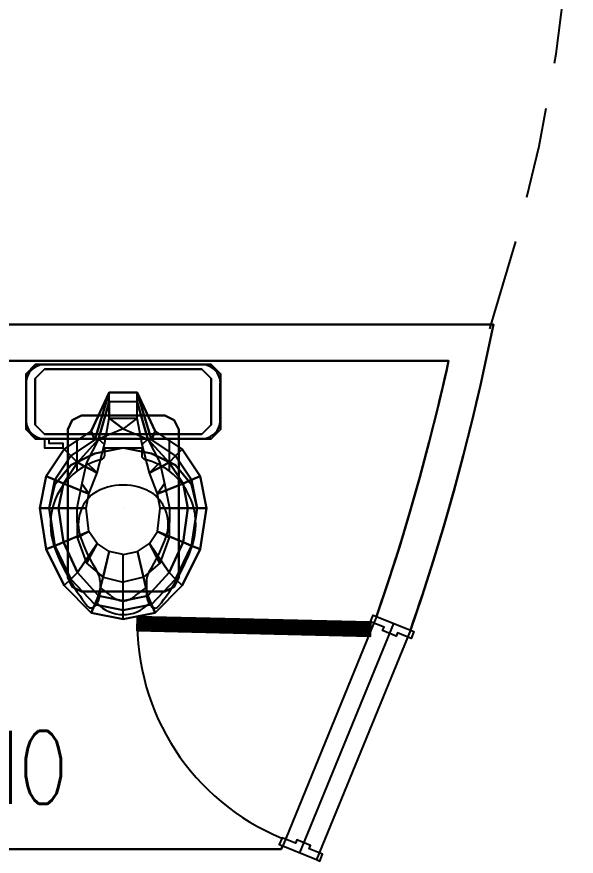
# Model space of a CAD drawing. Extents: x 1.9 to 17.8, y -1.2 to 9.2.
# Drawn here: x 11.441 to 12.977, y 3.581 to 5.883 of the extents above; entities that cross this region are included whole.
import ezdxf

# ---------------------------------------------------------------- set-up
doc = ezdxf.new("R2010")
doc.units = 0
doc.header["$MEASUREMENT"] = 0
doc.linetypes.add('HIDDEN', pattern=[0.375, 0.25, -0.125])
doc.layers.get('0').update_dxf_attribs({"linetype": 'CONTINUOUS'})
for name, color, linetype in [('10-CARP-HOJA-PUER', 4, 'CONTINUOUS'), ('10-CARP-HOJA-PUER-3D', 45, 'CONTINUOUS'), ('10-CARP-INSE-BLOQ', 1, 'CONTINUOUS'), ('10-CARP-MANO-ABRI', 30, 'CONTINUOUS'), ('10-CARP-MARC', 3, 'CONTINUOUS'), ('10-CARP-MARC-3D', 27, 'CONTINUOUS'), ('10-CARP-SLIA', 15, 'CONTINUOUS'), ('10-M-A-100', 6, 'CONTINUOUS'), ('10-M-A-100-3D', 33, 'CONTINUOUS'), ('10-SANITARIOS', 251, 'CONTINUOUS'), ('10-SANITARIOS-3D', 251, 'CONTINUOUS')]:
    doc.layers.add(name, color=color, linetype=linetype)
doc.styles.add('COTAS', font='ROMANS.shx', dxfattribs={"width": 0.7})

# ---------------------------------------------------------------- blocks, each defined once
blk = doc.blocks.new('SAPLS020')
at = {"linetype": 'ByBlock'}
for p, q in [((-0.2032, -0.1266), (-0.2032, 0.127)), ((-0.6332, 0.0337), (-0.6112, 0.0635)), ((-0.5952, 0.0635), (-0.6271, 0.0635)), ((-0.248, 0.0508), (-0.2286, 0.0508)), ((-0.2286, 0.0508), (-0.2286, -0.0508)), ((-0.6332, -0.0337), (-0.6112, -0.0635)), ((-0.5952, -0.0635), (-0.6281, -0.0635)), ((-0.2286, -0.0508), (-0.248, -0.0508))]:
    blk.add_line(p, q, dxfattribs=at)
blk.add_lwpolyline([(-0.0508, -0.2667, 0.414214), (0, -0.2159), (0, 0.2159, 0.414214), (-0.0508, 0.2667), (-0.1524, 0.2667, 0.414214), (-0.2032, 0.2159), (-0.2032, 0.127), (-0.2921, 0.127, 0.320465), (-0.4953, 0.1905, 0.084082), (-0.6624, 0.0977, 0.442604), (-0.6636, 0.0789, 0.057779), (-0.6545, 0.0715, 0.435895), (-0.6549, -0.0712, 0.057779), (-0.664, -0.0786, 0.442604), (-0.6628, -0.0973, 0.084082), (-0.4957, -0.1901, 0.320465), (-0.2925, -0.1266), (-0.2032, -0.1266), (-0.2032, -0.2155, 0.414214), (-0.1524, -0.2663), (-0.0512, -0.2663)], format="xyb", close=True, dxfattribs=at)
at = {"color": 30, "linetype": 'ByBlock'}
blk.add_lwpolyline([(-0.2032, 0.2159), (-0.2286, 0.2159), (-0.2286, 0.1651), (-0.2159, 0.1651), (-0.2159, 0.2032), (-0.2032, 0.2032)], dxfattribs=at)
at = {"linetype": 'ByBlock'}
for centre, radius, start, end in [((-0.3048, -0.3493), 0.4962, 109.44, 122.0625), ((-0.4382, 0.0165), 0.1069, 37.1083, 108.1837), ((-0.4382, 0.0165), 0.1831, 13.8834, 37.1083), ((-0.6271, 0.1143), 0.0508, 237.3897, 270), ((-0.5952, 0.1143), 0.0508, 270, 302.0625), ((-0.4856, 0), 0.1554, 327.7973, 32.2027), ((-0.248, 0.0635), 0.0127, 193.8834, 270), ((-0.6011, 0), 0.0466, 133.6028, 226.3972), ((-0.6281, -0.1143), 0.0508, 90, 121.856), ((-0.5952, -0.1143), 0.0508, 57.9375, 90), ((-0.4382, -0.0165), 0.1831, 322.8917, 346.1166), ((-0.248, -0.0635), 0.0127, 90, 166.1166), ((-0.3048, 0.3493), 0.4962, 237.9375, 250.56), ((-0.4382, -0.0165), 0.1069, 251.8163, 322.8917)]:
    blk.add_arc(centre, radius, start, end, dxfattribs=at)
blk = doc.blocks.new('*U13')
at = {"layer": '10-CARP-HOJA-PUER'}
blk.add_lwpolyline([(-0.0168, -0.0147), (-0.0178, -0.0547), (-0.6576, -0.04), (-0.6567, 0), (-0.0168, -0.0147)], dxfattribs=at)
at = {"layer": '10-CARP-MANO-ABRI'}
blk.add_arc((-0.0192, -0.0176), 0.6377, 178.4204, 247.8195, dxfattribs=at)
at = {"layer": '10-CARP-MARC'}
for points in [[(0.0927, -0.038), (0.1019, -0.0418), (0.0943, -0.0603), (0.0573, -0.0451), (0.0535, -0.0544), (0.0164, -0.0391), (0.0202, -0.0299), (-0.0168, -0.0147), (-0.0093, 0.0038), (0, 0)], [(-0.1651, -0.6672), (-0.1559, -0.671), (-0.1483, -0.6525), (-0.1853, -0.6373), (-0.1815, -0.6281), (-0.2187, -0.6129), (-0.2225, -0.6221), (-0.2595, -0.6069), (-0.2671, -0.6254), (-0.2578, -0.6292)]]:
    blk.add_lwpolyline(points, dxfattribs=at)
at = {"layer": '10-CARP-SLIA'}
for p, q in [((0, 0), (-0.2578, -0.6292)), ((0.0927, -0.038), (-0.1651, -0.6672))]:
    blk.add_line(p, q, dxfattribs=at)
at = {"layer": '10-M-A-100'}
for points in [[(0, 0), (0.0927, -0.038), (0.0946, -0.0333)], [(-0.2578, -0.6292), (-0.1651, -0.6672)]]:
    blk.add_lwpolyline(points, dxfattribs=at)
blk = doc.blocks.new('SA3DS020')
at = {"linetype": 'ByBlock'}
for points in [[(-0.1778, 0.2667, 0.7112), (-0.1778, 0.2667, 0.6731), (-0.2032, 0.2413, 0.6731), (-0.2032, 0.2413, 0.7112)], [(-0.0254, 0.2667, 0.6731), (-0.0254, 0.2667, 0.7112), (-0.1778, 0.2667, 0.7112), (-0.1778, 0.2667, 0.6731)], [(0, 0.2413, 0.7112), (-0.0254, 0.2667, 0.7112), (-0.0254, 0.2667, 0.6731), (0, 0.2413, 0.6731)], [(-0.2032, 0.2413, 0.6731), (-0.2032, 0.2413, 0.7112), (-0.2032, -0.2413, 0.7112), (-0.2032, -0.2413, 0.6731)], [(-0.1651, 0.2413, 0.6731), (-0.1905, 0.2159, 0.6731), (-0.1905, 0.2159, 0.3429), (-0.1651, 0.2413, 0.3429)], [(-0.1651, 0.2413, 0.3429), (-0.0381, 0.2413, 0.3429), (-0.0381, 0.2413, 0.6731), (-0.1651, 0.2413, 0.6731)], [(-0.0127, 0.2159, 0.6731), (-0.0381, 0.2413, 0.6731), (-0.0381, 0.2413, 0.3429), (-0.0127, 0.2159, 0.3429)], [(0, 0.2413, 0.6731), (0, 0.2413, 0.7112), (0, -0.2413, 0.7112), (0, -0.2413, 0.6731)], [(-0.6061, 0.1616, 0.3429), (-0.6061, 0.1616, 0.2921), (-0.5066, 0.2112, 0.2921), (-0.5066, 0.2112, 0.3429)], [(-0.6061, 0.1616, 0.2921), (-0.5882, 0.1437, 0.2921), (-0.4969, 0.1877, 0.2921), (-0.5066, 0.2112, 0.2921)], [(-0.5066, 0.2112, 0.3429), (-0.5066, 0.2112, 0.2921), (-0.3937, 0.2286, 0.2921), (-0.3937, 0.2286, 0.3429)], [(-0.5066, 0.2112, 0.2921), (-0.4969, 0.1877, 0.2921), (-0.3937, 0.2032, 0.2921), (-0.3937, 0.2286, 0.2921)], [(-0.3937, 0.2286, 0.3429), (-0.3937, 0.2286, 0.2921), (-0.3062, 0.2112, 0.2921), (-0.3062, 0.2112, 0.3429)], [(-0.3937, 0.2286, 0.2921), (-0.3937, 0.2032, 0.2921), (-0.3159, 0.1877, 0.2921), (-0.3062, 0.2112, 0.2921)], [(-0.3062, 0.2112, 0.2921), (-0.3159, 0.1877, 0.2921), (-0.25, 0.1437, 0.2921), (-0.2321, 0.1616, 0.2921)], [(-0.3062, 0.2112, 0.3429), (-0.3062, 0.2112, 0.2921), (-0.2321, 0.1616, 0.2921), (-0.2321, 0.1616, 0.3429)], [(-0.1905, -0.2159, 0.6731), (-0.1905, -0.2159, 0.3429), (-0.1905, 0.2159, 0.3429), (-0.1905, 0.2159, 0.6731)], [(-0.0127, 0.2159, 0.6731), (-0.0127, -0.2159, 0.6731), (-0.0127, -0.2159, 0.3429), (-0.0127, 0.2159, 0.3429)], [(-0.5882, 0.1437, 0.3683), (-0.5882, 0.1437, 0.3429), (-0.4969, 0.1877, 0.3429), (-0.4969, 0.1877, 0.3683)], [(-0.5882, 0.1437, 0.2921), (-0.5882, 0.1437, 0.2413), (-0.4969, 0.1877, 0.2413), (-0.4969, 0.1877, 0.2921)], [(-0.5882, 0.1437, 0.2413), (-0.5702, 0.1257, 0.1905), (-0.4871, 0.1643, 0.1905), (-0.4969, 0.1877, 0.2413)], [(-0.4969, 0.1877, 0.3683), (-0.4969, 0.1877, 0.3429), (-0.3937, 0.2032, 0.3429), (-0.3937, 0.2032, 0.3683)], [(-0.4969, 0.1877, 0.2413), (-0.4871, 0.1643, 0.1905), (-0.3937, 0.1778, 0.1905), (-0.3937, 0.2032, 0.2413)], [(-0.4969, 0.1877, 0.2921), (-0.4969, 0.1877, 0.2413), (-0.3937, 0.2032, 0.2413), (-0.3937, 0.2032, 0.2921)], [(-0.3937, 0.2032, 0.3683), (-0.3937, 0.2032, 0.3429), (-0.3286, 0.1877, 0.3429), (-0.3286, 0.1877, 0.3683)], [(-0.3937, 0.2032, 0.2413), (-0.3937, 0.1778, 0.1905), (-0.3257, 0.1643, 0.1905), (-0.3159, 0.1877, 0.2413)], [(-0.3937, 0.2032, 0.2921), (-0.3937, 0.2032, 0.2413), (-0.3159, 0.1877, 0.2413), (-0.3159, 0.1877, 0.2921)], [(-0.3286, 0.1877, 0.3683), (-0.3286, 0.1877, 0.3429), (-0.2754, 0.1437, 0.3429), (-0.2754, 0.1437, 0.3683)], [(-0.3159, 0.1877, 0.2413), (-0.3257, 0.1643, 0.1905), (-0.268, 0.1257, 0.1905), (-0.25, 0.1437, 0.2413)], [(-0.3159, 0.1877, 0.2921), (-0.3159, 0.1877, 0.2413), (-0.25, 0.1437, 0.2413), (-0.25, 0.1437, 0.2921)], [(-0.6811, 0.0875, 0.3429), (-0.6811, 0.0875, 0.2921), (-0.6061, 0.1616, 0.2921), (-0.6061, 0.1616, 0.3429)], [(-0.6811, 0.0875, 0.2921), (-0.6576, 0.0778, 0.2921), (-0.5882, 0.1437, 0.2921), (-0.6061, 0.1616, 0.2921)], [(-0.5702, 0.1257, 0.1905), (-0.4909, 0.0718, 0.1397), (-0.458, 0.0939, 0.1397), (-0.4871, 0.1643, 0.1905)], [(-0.4871, 0.1643, 0.1905), (-0.458, 0.0939, 0.1397), (-0.3937, 0.1016, 0.1397), (-0.3937, 0.1778, 0.1905)], [(-0.3937, 0.1778, 0.1905), (-0.3937, 0.1016, 0.1397), (-0.3548, 0.0939, 0.1397), (-0.3257, 0.1643, 0.1905)], [(-0.3257, 0.1643, 0.1905), (-0.3548, 0.0939, 0.1397), (-0.2965, 0.0718, 0.1397), (-0.268, 0.1257, 0.1905)], [(-0.2321, 0.1616, 0.2921), (-0.25, 0.1437, 0.2921), (-0.206, 0.0778, 0.2921), (-0.1825, 0.0875, 0.2921)], [(-0.2321, 0.1616, 0.3429), (-0.2321, 0.1616, 0.2921), (-0.1825, 0.0875, 0.2921), (-0.1825, 0.0875, 0.3429)], [(-0.6576, 0.0778, 0.3683), (-0.6576, 0.0778, 0.3429), (-0.5882, 0.1437, 0.3429), (-0.5882, 0.1437, 0.3683)], [(-0.6576, 0.0778, 0.2413), (-0.6342, 0.068, 0.1905), (-0.5702, 0.1257, 0.1905), (-0.5882, 0.1437, 0.2413)], [(-0.6576, 0.0778, 0.2921), (-0.6576, 0.0778, 0.2413), (-0.5882, 0.1437, 0.2413), (-0.5882, 0.1437, 0.2921)], [(-0.2754, 0.1437, 0.3683), (-0.2754, 0.1437, 0.3429), (-0.2441, 0.0778, 0.3429), (-0.2441, 0.0778, 0.3683)], [(-0.25, 0.1437, 0.2413), (-0.268, 0.1257, 0.1905), (-0.204, 0.068, 0.1905), (-0.206, 0.0778, 0.2413)], [(-0.25, 0.1437, 0.2921), (-0.25, 0.1437, 0.2413), (-0.206, 0.0778, 0.2413), (-0.206, 0.0778, 0.2921)], [(-0.6342, 0.068, 0.1905), (-0.513, 0.0389, 0.1397), (-0.4909, 0.0718, 0.1397), (-0.5702, 0.1257, 0.1905)], [(-0.5448, 0.1003, 0.0254), (-0.4909, 0.0718, 0.1397), (-0.458, 0.0939, 0.1397), (-0.4744, 0.1262, 0.0254)], [(-0.4744, 0.1262, 0.0254), (-0.458, 0.0939, 0.1397), (-0.3937, 0.1016, 0.1397), (-0.3937, 0.127, 0.0254)], [(-0.3937, 0.127, 0.0254), (-0.3937, 0.1016, 0.1397), (-0.3548, 0.0939, 0.1397), (-0.3257, 0.1135, 0.0254)], [(-0.268, 0.1257, 0.1905), (-0.2965, 0.0718, 0.1397), (-0.2188, 0.0516, 0.1397), (-0.204, 0.068, 0.1905)], [(-0.5834, 0.0553, 0.0254), (-0.513, 0.0389, 0.1397), (-0.4909, 0.0718, 0.1397), (-0.5448, 0.1003, 0.0254)], [(-0.3257, 0.1135, 0.0254), (-0.3548, 0.0939, 0.1397), (-0.2965, 0.0718, 0.1397), (-0.268, 0.1003, 0.0254)], [(-0.268, 0.1003, 0.0254), (-0.2965, 0.0718, 0.1397), (-0.2188, 0.0516, 0.1397), (-0.204, 0.068, 0.0254)], [(-0.6985, 0, 0.3429), (-0.6985, 0, 0.2921), (-0.6811, 0.0875, 0.2921), (-0.6811, 0.0875, 0.3429)], [(-0.6985, 0, 0.2921), (-0.6731, 0, 0.2921), (-0.6576, 0.0778, 0.2921), (-0.6811, 0.0875, 0.2921)], [(-0.6731, 0, 0.3683), (-0.6731, 0, 0.3429), (-0.6576, 0.0778, 0.3429), (-0.6576, 0.0778, 0.3683)], [(-0.6731, 0, 0.2413), (-0.6477, 0, 0.1905), (-0.6342, 0.068, 0.1905), (-0.6576, 0.0778, 0.2413)], [(-0.6731, 0, 0.2921), (-0.6731, 0, 0.2413), (-0.6576, 0.0778, 0.2413), (-0.6576, 0.0778, 0.2921)], [(-0.2441, 0.0778, 0.3683), (-0.2441, 0.0778, 0.3429), (-0.2286, 0, 0.3429), (-0.2286, 0, 0.3683)], [(-0.1825, 0.0875, 0.2921), (-0.206, 0.0778, 0.2921), (-0.0762, 0.0381, 0.2921)], [(-0.206, 0.0778, 0.2413), (-0.204, 0.068, 0.1905), (-0.1016, 0.0381, 0.1905), (-0.0762, 0.0381, 0.2413)], [(-0.206, 0.0778, 0.2921), (-0.206, 0.0778, 0.2413), (-0.0762, 0.0381, 0.2413), (-0.0762, 0.0381, 0.2921)], [(-0.1825, 0.0875, 0.3429), (-0.1825, 0.0875, 0.2921), (-0.0762, 0.0381, 0.2921), (-0.0762, 0.0381, 0.3429)], [(-0.6477, 0, 0.1905), (-0.5207, 0, 0.1397), (-0.513, 0.0389, 0.1397), (-0.6342, 0.068, 0.1905)], [(-0.5969, 0, 0.0254), (-0.5207, 0, 0.1397), (-0.513, 0.0389, 0.1397), (-0.5834, 0.0553, 0.0254)], [(-0.204, 0.068, 0.0254), (-0.2188, 0.0516, 0.1397), (-0.1471, 0.0381, 0.1397), (-0.1762, 0, 0.0254)], [(-0.204, 0.068, 0.1905), (-0.2188, 0.0516, 0.1397), (-0.1471, 0.0381, 0.1397), (-0.1016, 0.0381, 0.1905)], [(-0.1471, -0.0381, 0.1397), (-0.1762, 0, 0.0254), (-0.1471, 0.0381, 0.1397), (-0.1471, -0.0381, 0.1397)], [(-0.1471, 0.0381, 0.1397), (-0.1471, -0.0381, 0.1397), (-0.1016, -0.0381, 0.1905), (-0.1016, 0.0381, 0.1905)], [(-0.1016, -0.0381, 0.1905), (-0.1016, 0.0381, 0.1905), (-0.0762, 0.0381, 0.2413), (-0.0762, -0.0381, 0.2413)], [(-0.0762, -0.0381, 0.2921), (-0.0762, 0.0381, 0.2921), (-0.0762, 0.0381, 0.3429), (-0.0762, -0.0381, 0.3429)], [(-0.0762, 0.0381, 0.2413), (-0.0762, -0.0381, 0.2413), (-0.0762, -0.0381, 0.2921), (-0.0762, 0.0381, 0.2921)], [(-0.6985, 0, 0.3429), (-0.6985, 0, 0.2921), (-0.6811, -0.0875, 0.2921), (-0.6811, -0.0875, 0.3429)], [(-0.6985, 0, 0.2921), (-0.6731, 0, 0.2921), (-0.6576, -0.0778, 0.2921), (-0.6811, -0.0875, 0.2921)], [(-0.6731, 0, 0.3683), (-0.6731, 0, 0.3429), (-0.6576, -0.0778, 0.3429), (-0.6576, -0.0778, 0.3683)], [(-0.6731, 0, 0.2413), (-0.6477, 0, 0.1905), (-0.6342, -0.068, 0.1905), (-0.6576, -0.0778, 0.2413)], [(-0.6731, 0, 0.2921), (-0.6731, 0, 0.2413), (-0.6576, -0.0778, 0.2413), (-0.6576, -0.0778, 0.2921)], [(-0.6477, 0, 0.1905), (-0.5207, 0, 0.1397), (-0.513, -0.0389, 0.1397), (-0.6342, -0.068, 0.1905)], [(-0.5969, 0, 0.0254), (-0.5207, 0, 0.1397), (-0.513, -0.0389, 0.1397), (-0.5834, -0.0553, 0.0254)], [(-0.2441, -0.0778, 0.3683), (-0.2441, -0.0778, 0.3429), (-0.2286, 0, 0.3429), (-0.2286, 0, 0.3683)], [(-0.204, -0.068, 0.0254), (-0.2188, -0.0516, 0.1397), (-0.1471, -0.0381, 0.1397), (-0.1762, 0, 0.0254)], [(-0.6342, -0.068, 0.1905), (-0.513, -0.0389, 0.1397), (-0.4909, -0.0718, 0.1397), (-0.5702, -0.1257, 0.1905)], [(-0.5834, -0.0553, 0.0254), (-0.513, -0.0389, 0.1397), (-0.4909, -0.0718, 0.1397), (-0.5448, -0.1003, 0.0254)], [(-0.204, -0.068, 0.1905), (-0.2188, -0.0516, 0.1397), (-0.1471, -0.0381, 0.1397), (-0.1016, -0.0381, 0.1905)], [(-0.206, -0.0778, 0.2413), (-0.204, -0.068, 0.1905), (-0.1016, -0.0381, 0.1905), (-0.0762, -0.0381, 0.2413)], [(-0.206, -0.0778, 0.2921), (-0.206, -0.0778, 0.2413), (-0.0762, -0.0381, 0.2413), (-0.0762, -0.0381, 0.2921)], [(-0.1825, -0.0875, 0.2921), (-0.206, -0.0778, 0.2921), (-0.0762, -0.0381, 0.2921)], [(-0.1825, -0.0875, 0.3429), (-0.1825, -0.0875, 0.2921), (-0.0762, -0.0381, 0.2921), (-0.0762, -0.0381, 0.3429)], [(-0.6576, -0.0778, 0.2413), (-0.6342, -0.068, 0.1905), (-0.5702, -0.1257, 0.1905), (-0.5882, -0.1437, 0.2413)], [(-0.268, -0.1003, 0.0254), (-0.2965, -0.0718, 0.1397), (-0.2188, -0.0516, 0.1397), (-0.204, -0.068, 0.0254)], [(-0.268, -0.1257, 0.1905), (-0.2965, -0.0718, 0.1397), (-0.2188, -0.0516, 0.1397), (-0.204, -0.068, 0.1905)], [(-0.25, -0.1437, 0.2413), (-0.268, -0.1257, 0.1905), (-0.204, -0.068, 0.1905), (-0.206, -0.0778, 0.2413)], [(-0.6811, -0.0875, 0.2921), (-0.6576, -0.0778, 0.2921), (-0.5882, -0.1437, 0.2921), (-0.6061, -0.1616, 0.2921)], [(-0.6811, -0.0875, 0.3429), (-0.6811, -0.0875, 0.2921), (-0.6061, -0.1616, 0.2921), (-0.6061, -0.1616, 0.3429)], [(-0.6576, -0.0778, 0.3683), (-0.6576, -0.0778, 0.3429), (-0.5882, -0.1437, 0.3429), (-0.5882, -0.1437, 0.3683)], [(-0.6576, -0.0778, 0.2921), (-0.6576, -0.0778, 0.2413), (-0.5882, -0.1437, 0.2413), (-0.5882, -0.1437, 0.2921)], [(-0.5702, -0.1257, 0.1905), (-0.4909, -0.0718, 0.1397), (-0.458, -0.0939, 0.1397), (-0.4871, -0.1643, 0.1905)], [(-0.5448, -0.1003, 0.0254), (-0.4909, -0.0718, 0.1397), (-0.458, -0.0939, 0.1397), (-0.4744, -0.1262, 0.0254)], [(-0.3257, -0.1135, 0.0254), (-0.3548, -0.0939, 0.1397), (-0.2965, -0.0718, 0.1397), (-0.268, -0.1003, 0.0254)], [(-0.3257, -0.1643, 0.1905), (-0.3548, -0.0939, 0.1397), (-0.2965, -0.0718, 0.1397), (-0.268, -0.1257, 0.1905)], [(-0.2754, -0.1437, 0.3683), (-0.2754, -0.1437, 0.3429), (-0.2441, -0.0778, 0.3429), (-0.2441, -0.0778, 0.3683)], [(-0.25, -0.1437, 0.2921), (-0.25, -0.1437, 0.2413), (-0.206, -0.0778, 0.2413), (-0.206, -0.0778, 0.2921)], [(-0.2321, -0.1616, 0.2921), (-0.25, -0.1437, 0.2921), (-0.206, -0.0778, 0.2921), (-0.1825, -0.0875, 0.2921)], [(-0.2321, -0.1616, 0.3429), (-0.2321, -0.1616, 0.2921), (-0.1825, -0.0875, 0.2921), (-0.1825, -0.0875, 0.3429)], [(-0.4871, -0.1643, 0.1905), (-0.458, -0.0939, 0.1397), (-0.3937, -0.1016, 0.1397), (-0.3937, -0.1778, 0.1905)], [(-0.4744, -0.1262, 0.0254), (-0.458, -0.0939, 0.1397), (-0.3937, -0.1016, 0.1397), (-0.3937, -0.127, 0.0254)], [(-0.3937, -0.127, 0.0254), (-0.3937, -0.1016, 0.1397), (-0.3548, -0.0939, 0.1397), (-0.3257, -0.1135, 0.0254)], [(-0.3937, -0.1778, 0.1905), (-0.3937, -0.1016, 0.1397), (-0.3548, -0.0939, 0.1397), (-0.3257, -0.1643, 0.1905)], [(-0.5882, -0.1437, 0.2413), (-0.5702, -0.1257, 0.1905), (-0.4871, -0.1643, 0.1905), (-0.4969, -0.1877, 0.2413)], [(-0.3159, -0.1877, 0.2413), (-0.3257, -0.1643, 0.1905), (-0.268, -0.1257, 0.1905), (-0.25, -0.1437, 0.2413)], [(-0.6061, -0.1616, 0.2921), (-0.5882, -0.1437, 0.2921), (-0.4969, -0.1877, 0.2921), (-0.5066, -0.2112, 0.2921)], [(-0.5882, -0.1437, 0.3683), (-0.5882, -0.1437, 0.3429), (-0.4969, -0.1877, 0.3429), (-0.4969, -0.1877, 0.3683)], [(-0.5882, -0.1437, 0.2921), (-0.5882, -0.1437, 0.2413), (-0.4969, -0.1877, 0.2413), (-0.4969, -0.1877, 0.2921)], [(-0.3286, -0.1877, 0.3683), (-0.3286, -0.1877, 0.3429), (-0.2754, -0.1437, 0.3429), (-0.2754, -0.1437, 0.3683)], [(-0.3159, -0.1877, 0.2921), (-0.3159, -0.1877, 0.2413), (-0.25, -0.1437, 0.2413), (-0.25, -0.1437, 0.2921)], [(-0.3062, -0.2112, 0.2921), (-0.3159, -0.1877, 0.2921), (-0.25, -0.1437, 0.2921), (-0.2321, -0.1616, 0.2921)], [(-0.6061, -0.1616, 0.3429), (-0.6061, -0.1616, 0.2921), (-0.5066, -0.2112, 0.2921), (-0.5066, -0.2112, 0.3429)], [(-0.4969, -0.1877, 0.2413), (-0.4871, -0.1643, 0.1905), (-0.3937, -0.1778, 0.1905), (-0.3937, -0.2032, 0.2413)], [(-0.3937, -0.2032, 0.2413), (-0.3937, -0.1778, 0.1905), (-0.3257, -0.1643, 0.1905), (-0.3159, -0.1877, 0.2413)], [(-0.3062, -0.2112, 0.3429), (-0.3062, -0.2112, 0.2921), (-0.2321, -0.1616, 0.2921), (-0.2321, -0.1616, 0.3429)], [(-0.5066, -0.2112, 0.2921), (-0.4969, -0.1877, 0.2921), (-0.3937, -0.2032, 0.2921), (-0.3937, -0.2286, 0.2921)], [(-0.4969, -0.1877, 0.3683), (-0.4969, -0.1877, 0.3429), (-0.3937, -0.2032, 0.3429), (-0.3937, -0.2032, 0.3683)], [(-0.4969, -0.1877, 0.2921), (-0.4969, -0.1877, 0.2413), (-0.3937, -0.2032, 0.2413), (-0.3937, -0.2032, 0.2921)], [(-0.3937, -0.2032, 0.3683), (-0.3937, -0.2032, 0.3429), (-0.3286, -0.1877, 0.3429), (-0.3286, -0.1877, 0.3683)], [(-0.3937, -0.2032, 0.2921), (-0.3937, -0.2032, 0.2413), (-0.3159, -0.1877, 0.2413), (-0.3159, -0.1877, 0.2921)], [(-0.3937, -0.2286, 0.2921), (-0.3937, -0.2032, 0.2921), (-0.3159, -0.1877, 0.2921), (-0.3062, -0.2112, 0.2921)], [(-0.5066, -0.2112, 0.3429), (-0.5066, -0.2112, 0.2921), (-0.3937, -0.2286, 0.2921), (-0.3937, -0.2286, 0.3429)], [(-0.3937, -0.2286, 0.3429), (-0.3937, -0.2286, 0.2921), (-0.3062, -0.2112, 0.2921), (-0.3062, -0.2112, 0.3429)], [(-0.1651, -0.2413, 0.6731), (-0.1905, -0.2159, 0.6731), (-0.1905, -0.2159, 0.3429), (-0.1651, -0.2413, 0.3429)], [(-0.0127, -0.2159, 0.6731), (-0.0381, -0.2413, 0.6731), (-0.0381, -0.2413, 0.3429), (-0.0127, -0.2159, 0.3429)], [(-0.1778, -0.2667, 0.7112), (-0.1778, -0.2667, 0.6731), (-0.2032, -0.2413, 0.6731), (-0.2032, -0.2413, 0.7112)], [(-0.1651, -0.2413, 0.3429), (-0.0381, -0.2413, 0.3429), (-0.0381, -0.2413, 0.6731), (-0.1651, -0.2413, 0.6731)], [(0, -0.2413, 0.7112), (-0.0254, -0.2667, 0.7112), (-0.0254, -0.2667, 0.6731), (0, -0.2413, 0.6731)], [(-0.0254, -0.2667, 0.6731), (-0.0254, -0.2667, 0.7112), (-0.1778, -0.2667, 0.7112), (-0.1778, -0.2667, 0.6731)]]:
    blk.add_3dface(points, dxfattribs=at)
for points, invisible_edges in [([(-0.1778, 0.2667, 0.7112), (-0.0254, 0.2667, 0.7112), (0, 0.2413, 0.7112), (-0.2032, 0.2413, 0.7112)], 4), ([(-0.2032, 0.2413, 0.7112), (0, 0.2413, 0.7112), (0, -0.2413, 0.7112), (-0.2032, -0.2413, 0.7112)], 5), ([(-0.5882, 0.1437, 0.3429), (-0.6061, 0.1616, 0.3429), (-0.5066, 0.2112, 0.3429), (-0.4969, 0.1877, 0.3429)], 5), ([(-0.4969, 0.1877, 0.3429), (-0.5066, 0.2112, 0.3429), (-0.3937, 0.2286, 0.3429), (-0.3937, 0.2032, 0.3429)], 5), ([(-0.3937, 0.2032, 0.3429), (-0.3937, 0.2286, 0.3429), (-0.3062, 0.2112, 0.3429), (-0.3286, 0.1877, 0.3429)], 5), ([(-0.3286, 0.1877, 0.3429), (-0.3062, 0.2112, 0.3429), (-0.2321, 0.1616, 0.3429), (-0.2754, 0.1437, 0.3429)], 5), ([(-0.3937, 0, 0.3683), (-0.5882, 0.1437, 0.3683), (-0.4969, 0.1877, 0.3683), (-0.3937, 0, 0.3683)], 5), ([(-0.3937, 0.2032, 0.3683), (-0.3937, 0, 0.3683), (-0.4969, 0.1877, 0.3683), (-0.3937, 0.2032, 0.3683)], 3), ([(-0.3937, 0, 0.3683), (-0.3937, 0.2032, 0.3683), (-0.3286, 0.1877, 0.3683), (-0.3937, 0, 0.3683)], 5), ([(-0.3937, 0, 0.3683), (-0.3286, 0.1877, 0.3683), (-0.2754, 0.1437, 0.3683), (-0.3937, 0, 0.3683)], 5), ([(-0.6576, 0.0778, 0.3429), (-0.6811, 0.0875, 0.3429), (-0.6061, 0.1616, 0.3429), (-0.5882, 0.1437, 0.3429)], 5), ([(-0.2754, 0.1437, 0.3429), (-0.2321, 0.1616, 0.3429), (-0.1825, 0.0875, 0.3429), (-0.2441, 0.0778, 0.3429)], 5), ([(-0.3937, 0, 0.3683), (-0.6576, 0.0778, 0.3683), (-0.5882, 0.1437, 0.3683), (-0.3937, 0, 0.3683)], 5), ([(-0.6096, 0.1397), (-0.6096, 0.1397, 0.0254), (-0.6223, 0.1143, 0.0254), (-0.6223, 0.1143)], 5), ([(-0.6223, -0.1143, 0.0254), (-0.6223, 0.1143, 0.0254), (-0.6096, 0.1397, 0.0254), (-0.6096, -0.1397, 0.0254)], 4), ([(-0.5842, 0.1524, 0.0254), (-0.5842, 0.1524), (-0.6096, 0.1397), (-0.6096, 0.1397, 0.0254)], 5), ([(-0.6096, 0.1397, 0.0254), (-0.6096, -0.1397, 0.0254), (-0.5842, -0.1524, 0.0254), (-0.5842, 0.1524, 0.0254)], 5), ([(-0.1778, 0.1524), (-0.1778, 0.1524, 0.0254), (-0.5842, 0.1524, 0.0254), (-0.5842, 0.1524)], 5), ([(-0.5842, -0.1524, 0.0254), (-0.5842, 0.1524, 0.0254), (-0.1778, 0.1524, 0.0254), (-0.1778, -0.1524, 0.0254)], 5), ([(-0.3937, 0, 0.3683), (-0.2754, 0.1437, 0.3683), (-0.2441, 0.0778, 0.3683), (-0.3937, 0, 0.3683)], 5), ([(-0.1524, 0.1397, 0.0254), (-0.1524, 0.1397), (-0.1778, 0.1524), (-0.1778, 0.1524, 0.0254)], 5), ([(-0.1778, 0.1524, 0.0254), (-0.1778, -0.1524, 0.0254), (-0.1524, -0.1397, 0.0254), (-0.1524, 0.1397, 0.0254)], 5), ([(-0.1397, 0.1143), (-0.1397, 0.1143, 0.0254), (-0.1524, 0.1397, 0.0254), (-0.1524, 0.1397)], 5), ([(-0.1524, -0.1397, 0.0254), (-0.1524, 0.1397, 0.0254), (-0.1397, 0.1143, 0.0254), (-0.1397, -0.1143, 0.0254)], 1), ([(-0.6223, 0.1143), (-0.6223, 0.1143, 0.0254), (-0.6223, -0.1143, 0.0254), (-0.6223, -0.1143)], 5), ([(-0.1397, 0.1143, 0.0254), (-0.1397, -0.1143, 0.0254), (-0.1397, -0.1143), (-0.1397, 0.1143)], 10), ([(-0.6731, 0, 0.3429), (-0.6985, 0, 0.3429), (-0.6811, 0.0875, 0.3429), (-0.6576, 0.0778, 0.3429)], 5), ([(-0.3937, 0, 0.3683), (-0.6731, 0, 0.3683), (-0.6576, 0.0778, 0.3683), (-0.3937, 0, 0.3683)], 5), ([(-0.3937, 0, 0.3683), (-0.2441, 0.0778, 0.3683), (-0.2286, 0, 0.3683), (-0.3937, 0, 0.3683)], 5), ([(-0.2441, 0.0778, 0.3429), (-0.1825, 0.0875, 0.3429), (-0.0762, 0.0381, 0.3429), (-0.2286, 0, 0.3429)], 5), ([(-0.0762, 0.0381, 0.3429), (-0.0762, -0.0381, 0.3429), (-0.2286, 0, 0.3429), (-0.0762, 0.0381, 0.3429)], 6), ([(-0.6731, 0, 0.3429), (-0.6985, 0, 0.3429), (-0.6811, -0.0875, 0.3429), (-0.6576, -0.0778, 0.3429)], 5), ([(-0.3937, 0, 0.3683), (-0.6731, 0, 0.3683), (-0.6576, -0.0778, 0.3683), (-0.3937, 0, 0.3683)], 5), ([(-0.3937, 0, 0.3683), (-0.6576, -0.0778, 0.3683), (-0.5882, -0.1437, 0.3683), (-0.3937, 0, 0.3683)], 5), ([(-0.3937, 0, 0.3683), (-0.5882, -0.1437, 0.3683), (-0.4969, -0.1877, 0.3683), (-0.3937, 0, 0.3683)], 5), ([(-0.3937, -0.2032, 0.3683), (-0.3937, 0, 0.3683), (-0.4969, -0.1877, 0.3683), (-0.3937, -0.2032, 0.3683)], 3), ([(-0.3937, 0, 0.3683), (-0.2441, -0.0778, 0.3683), (-0.2286, 0, 0.3683), (-0.3937, 0, 0.3683)], 5), ([(-0.3937, 0, 0.3683), (-0.2754, -0.1437, 0.3683), (-0.2441, -0.0778, 0.3683), (-0.3937, 0, 0.3683)], 5), ([(-0.3937, 0, 0.3683), (-0.3286, -0.1877, 0.3683), (-0.2754, -0.1437, 0.3683), (-0.3937, 0, 0.3683)], 5), ([(-0.3937, 0, 0.3683), (-0.3937, -0.2032, 0.3683), (-0.3286, -0.1877, 0.3683), (-0.3937, 0, 0.3683)], 5), ([(-0.2441, -0.0778, 0.3429), (-0.1825, -0.0875, 0.3429), (-0.0762, -0.0381, 0.3429), (-0.2286, 0, 0.3429)], 5), ([(-0.6576, -0.0778, 0.3429), (-0.6811, -0.0875, 0.3429), (-0.6061, -0.1616, 0.3429), (-0.5882, -0.1437, 0.3429)], 5), ([(-0.2754, -0.1437, 0.3429), (-0.2321, -0.1616, 0.3429), (-0.1825, -0.0875, 0.3429), (-0.2441, -0.0778, 0.3429)], 5), ([(-0.6096, -0.1397), (-0.6096, -0.1397, 0.0254), (-0.6223, -0.1143, 0.0254), (-0.6223, -0.1143)], 5), ([(-0.1397, -0.1143), (-0.1397, -0.1143, 0.0254), (-0.1524, -0.1397, 0.0254), (-0.1524, -0.1397)], 5), ([(-0.5842, -0.1524, 0.0254), (-0.5842, -0.1524), (-0.6096, -0.1397), (-0.6096, -0.1397, 0.0254)], 5), ([(-0.5882, -0.1437, 0.3429), (-0.6061, -0.1616, 0.3429), (-0.5066, -0.2112, 0.3429), (-0.4969, -0.1877, 0.3429)], 5), ([(-0.1778, -0.1524), (-0.1778, -0.1524, 0.0254), (-0.5842, -0.1524, 0.0254), (-0.5842, -0.1524)], 5), ([(-0.3286, -0.1877, 0.3429), (-0.3062, -0.2112, 0.3429), (-0.2321, -0.1616, 0.3429), (-0.2754, -0.1437, 0.3429)], 5), ([(-0.1524, -0.1397, 0.0254), (-0.1524, -0.1397), (-0.1778, -0.1524), (-0.1778, -0.1524, 0.0254)], 5), ([(-0.4969, -0.1877, 0.3429), (-0.5066, -0.2112, 0.3429), (-0.3937, -0.2286, 0.3429), (-0.3937, -0.2032, 0.3429)], 5), ([(-0.3937, -0.2032, 0.3429), (-0.3937, -0.2286, 0.3429), (-0.3062, -0.2112, 0.3429), (-0.3286, -0.1877, 0.3429)], 5), ([(-0.2032, -0.2413, 0.7112), (-0.1778, -0.2667, 0.7112), (-0.0254, -0.2667, 0.7112), (0, -0.2413, 0.7112)], 8)]:
    blk.add_3dface(points, dxfattribs=dict(at, invisible_edges=invisible_edges))

msp = doc.modelspace()

# ---------------------------------------------------------------- linework, layer by layer
at = {"color": 1, "linetype": 'HIDDEN'}
msp.add_arc((8.2914, 6.4996, 2), 4.6856, 341.6877, 31.9479, dxfattribs=at)
at = {"layer": '10-CARP-HOJA-PUER-3D', "const_width": 0.04}
msp.add_lwpolyline([(12.4119, 4.2036), (11.7721, 4.2183)], dxfattribs=at)
at = {"layer": '10-CARP-MARC-3D', "extrusion": (0.92535, -0.379114, -2.0083e-16), "elevation": 9.9447}
for points, const_width in [([(7.964, 0), (7.964, 2.085), (8.624, 2.085), (8.624, 0)], 0.02), ([(7.964, 0), (7.964, 2.085), (8.624, 2.085), (8.624, 0)], 0.02), ([(7.979, 0), (7.979, 2.07), (8.609, 2.07), (8.609, 0)], 0.01), ([(7.979, 0), (7.979, 2.07), (8.609, 2.07), (8.609, 0)], 0.01)]:
    msp.add_lwpolyline(points, dxfattribs=dict(at, const_width=const_width))
at = {"layer": '10-M-A-100'}
for p, q in [((10.6276, 5.0391), (12.7497, 5.0391)), ((10.6276, 4.9391), (12.6266, 4.9391)), ((12.1671, 3.6), (10.6276, 3.6)), ((12.1276, 3.6), (12.1276, 3.6))]:
    msp.add_line(p, q, dxfattribs=at)
for radius, start, end in [(6.2667, 340.83129, 348.78422), (6.1667, 340.88177, 347.65048), (6.1667, 334.46767, 334.56058)]:
    msp.add_arc((6.6026, 6.258), radius, start, end, dxfattribs=at)
at = {"layer": '10-M-A-100-3D', "extrusion": (-0.92535, 0.379114, -1.75147e-16), "elevation": -9.9447}
msp.add_lwpolyline([(-8.634, 0), (-8.634, 2.095), (-7.954, 2.095), (-7.954, 0)], dxfattribs=at)
msp.add_lwpolyline([(-8.634, 0), (-8.634, 2.095), (-7.954, 2.095), (-7.954, 0)], dxfattribs=at)
at = {"layer": '10-M-A-100-3D'}
for points, invisible_edges in [([(10.6276, 5.0391), (12.7497, 5.0391), (12.7497, 5.0391, 2.8), (10.6276, 5.0391, 2.8)], 2), ([(10.6276, 4.9391), (12.6266, 4.9391), (12.6266, 4.9391, 2.8), (10.6276, 4.9391, 2.8)], 2), ([(12.1714, 3.609, 2.095), (12.4292, 4.2383, 2.095), (12.4292, 4.2383, 2.8), (12.1714, 3.609, 2.8)], 11), ([(12.2641, 3.5711, 2.095), (12.5219, 4.2003, 2.095), (12.5219, 4.2003, 2.8), (12.2641, 3.5711, 2.8)], 11), ([(12.1671, 3.6), (10.6276, 3.6), (10.6276, 3.6, 2.8), (12.1671, 3.6, 2.8)], 8)]:
    msp.add_3dface(points, dxfattribs=dict(at, invisible_edges=invisible_edges))
for points in [[(12.7357, 4.9706), (12.7497, 5.0391), (12.7497, 5.0391, 2.8), (12.7357, 4.9706, 2.8)], [(12.7144, 4.8729), (12.7357, 4.9706), (12.7357, 4.9706, 2.8), (12.7144, 4.8729, 2.8)], [(12.6205, 4.9112), (12.6266, 4.9391), (12.6266, 4.9391, 2.8), (12.6205, 4.9112, 2.8)], [(12.5979, 4.8138), (12.6205, 4.9112), (12.6205, 4.9112, 2.8), (12.5979, 4.8138, 2.8)], [(12.6915, 4.7756), (12.7144, 4.8729), (12.7144, 4.8729, 2.8), (12.6915, 4.7756, 2.8)], [(12.5736, 4.7168), (12.5979, 4.8138), (12.5979, 4.8138, 2.8), (12.5736, 4.7168, 2.8)], [(12.6671, 4.6786), (12.6915, 4.7756), (12.6915, 4.7756, 2.8), (12.6671, 4.6786, 2.8)], [(12.5479, 4.6202), (12.5736, 4.7168), (12.5736, 4.7168, 2.8), (12.5479, 4.6202, 2.8)], [(12.6411, 4.5821), (12.6671, 4.6786), (12.6671, 4.6786, 2.8), (12.6411, 4.5821, 2.8)], [(12.5205, 4.524), (12.5479, 4.6202), (12.5479, 4.6202, 2.8), (12.5205, 4.524, 2.8)], [(12.6136, 4.4859), (12.6411, 4.5821), (12.6411, 4.5821, 2.8), (12.6136, 4.4859, 2.8)], [(12.4916, 4.4283), (12.5205, 4.524), (12.5205, 4.524, 2.8), (12.4916, 4.4283, 2.8)], [(12.5845, 4.3902), (12.6136, 4.4859), (12.6136, 4.4859, 2.8), (12.5845, 4.3902, 2.8)], [(12.4612, 4.333), (12.4916, 4.4283), (12.4916, 4.4283, 2.8), (12.4612, 4.333, 2.8)], [(12.554, 4.295), (12.5845, 4.3902), (12.5845, 4.3902, 2.8), (12.554, 4.295, 2.8)], [(12.4292, 4.2383), (12.4612, 4.333), (12.4612, 4.333, 2.8), (12.4292, 4.2383, 2.8)], [(12.5219, 4.2003), (12.554, 4.295), (12.554, 4.295, 2.8), (12.5219, 4.2003, 2.8)], [(12.1671, 3.6), (12.1714, 3.609), (12.1714, 3.609, 2.8), (12.1671, 3.6, 2.8)]]:
    msp.add_3dface(points, dxfattribs=at)

# ---------------------------------------------------------------- block references
at = {"layer": '10-CARP-INSE-BLOQ'}
msp.add_blockref('*U13', (12.4292, 4.2383), dxfattribs=at)
at = {"layer": '10-SANITARIOS', "rotation": 90}
msp.add_blockref('SAPLS020', (11.7336, 4.9289), dxfattribs=at)
at = {"layer": '10-SANITARIOS-3D', "rotation": 90}
msp.add_blockref('SA3DS020', (11.7336, 4.9289), dxfattribs=at)

# ---------------------------------------------------------------- texts
at = {"linetype": 'Continuous', "insert": (10.6621, 3.9243), "char_height": 0.2, "width": 1.99, "attachment_point": 1, "style": 'COTAS'}
msp.add_mtext('SANITARIO', dxfattribs=at)

doc.saveas('drawing.dxf')
